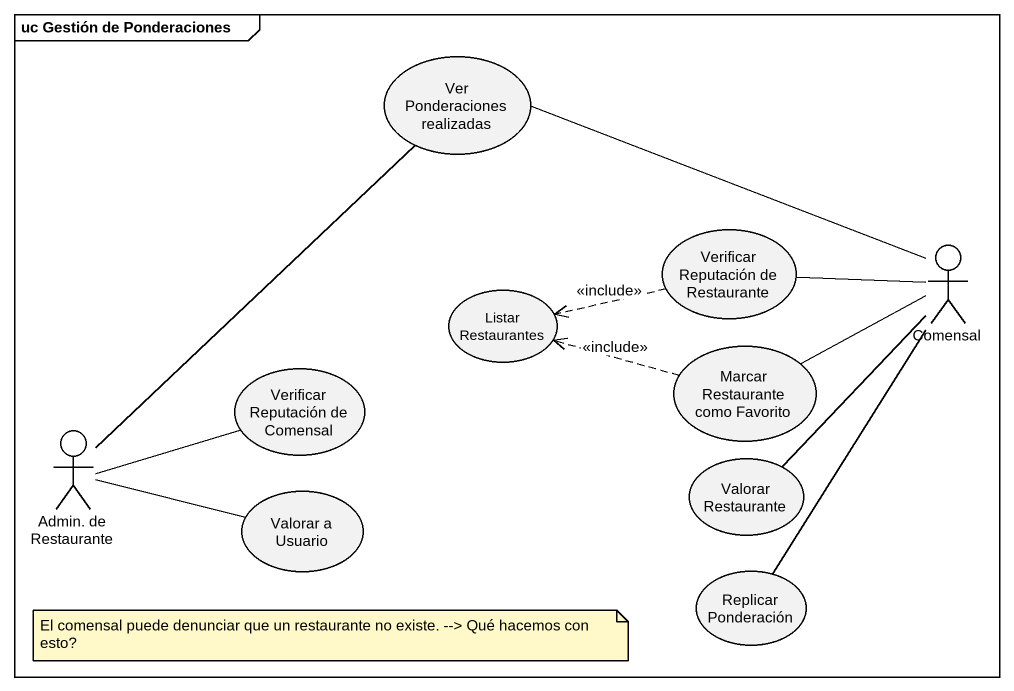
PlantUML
@startuml
mainframe uc Gestión de Ponderaciones
usecase "Ver Ponderaciones realizadas" as Ver_Ponderaciones_realizadas
usecase "Verificar Reputación de Restaurante" as Verificar_Reputación_de
actor Comensal
usecase "Listar Restaurantes" as Listar_Restaurantes
usecase "Verificar Reputación de Comensal" as Verificar_Reputación_de_2
usecase "Marcar Restaurante como Favorito" as Marcar_Restaurante_como
actor "Admin. de Restaurante" as Admin_de_Restaurante
usecase "Valorar a Usuario" as Valorar_a_Usuario
usecase "Valorar Restaurante" as Valorar_Restaurante
usecase "Replicar Ponderación" as Replicar_Ponderación
Verificar_Reputación_de .left.> Listar_Restaurantes : <<include>>
Comensal -left- Ver_Ponderaciones_realizadas
Comensal -left- Verificar_Reputación_de
Comensal -left- Marcar_Restaurante_como
Comensal -- Valorar_Restaurante
Comensal -- Replicar_Ponderación
Marcar_Restaurante_como .left.> Listar_Restaurantes : <<include>>
Admin_de_Restaurante -up- Ver_Ponderaciones_realizadas
Admin_de_Restaurante -right- Verificar_Reputación_de_2
Admin_de_Restaurante -right- Valorar_a_Usuario
note as N1
  El comensal puede denunciar que un restaurante no existe. --> Qué hacemos con esto?
end note
@enduml
